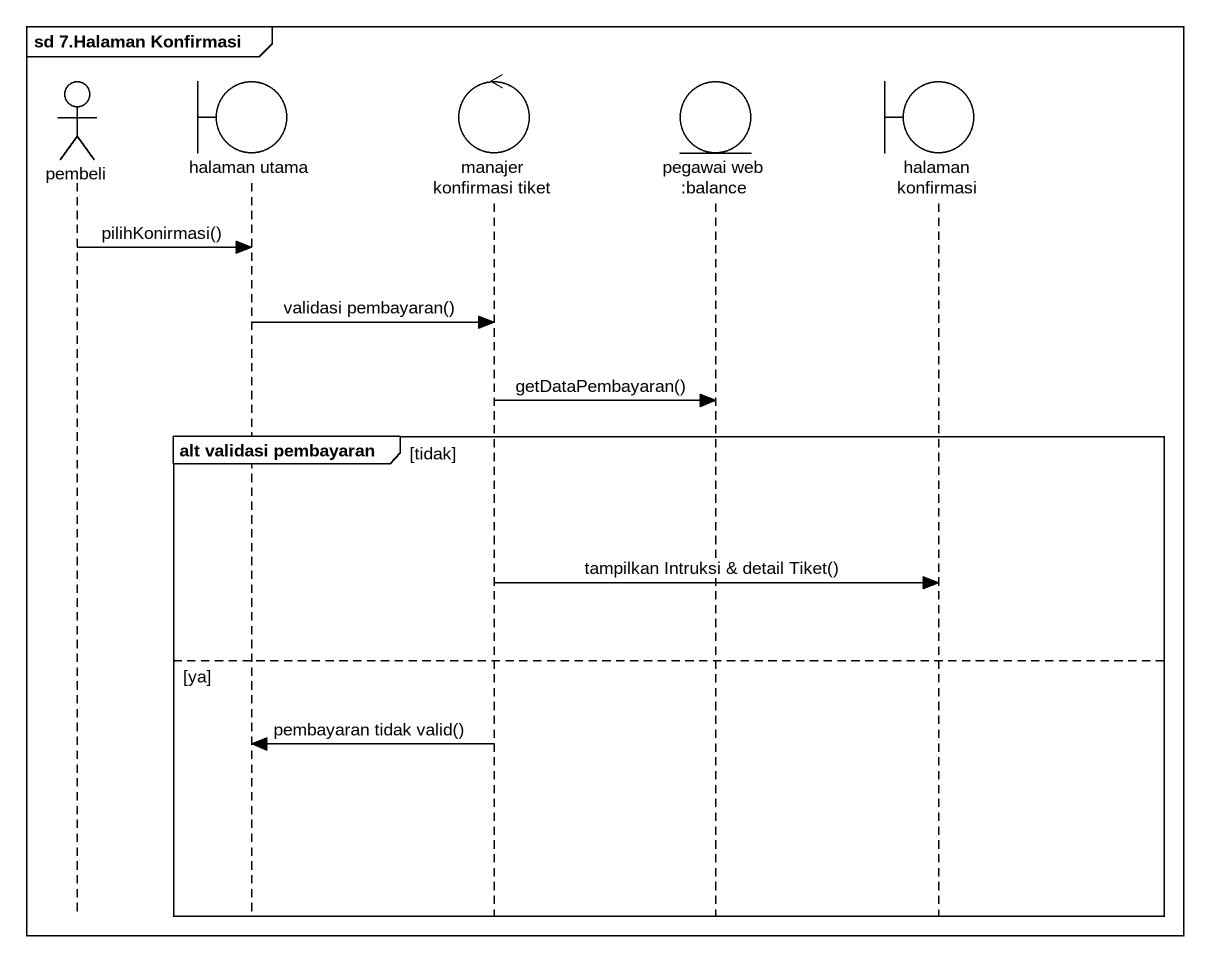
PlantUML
@startuml
mainframe sd 7.Halaman Konfirmasi
hide footbox
actor pembeli
boundary "halaman utama" as halaman_utama
control "manajer konfirmasi tiket" as manajer_konfirmasi_tiket
entity "pegawai web :balance" as pegawai_web_balance
boundary "halaman konfirmasi" as halaman_konfirmasi

pembeli -> halaman_utama : pilihKonirmasi()
halaman_utama -> manajer_konfirmasi_tiket : validasi pembayaran()
manajer_konfirmasi_tiket -> pegawai_web_balance : getDataPembayaran()
group alt validasi pembayaran [tidak]
  manajer_konfirmasi_tiket -> halaman_konfirmasi : tampilkan Intruksi & detail Tiket()
else ya
  manajer_konfirmasi_tiket -> halaman_utama : pembayaran tidak valid()
end
@enduml
